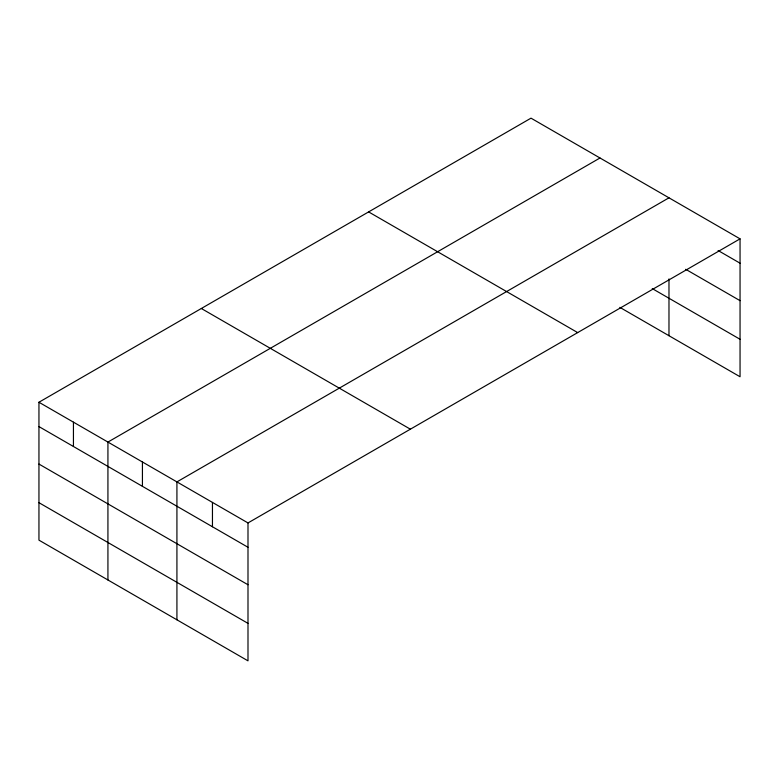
<?xml version="1.0" encoding="UTF-8"?>
<svg xmlns="http://www.w3.org/2000/svg" width="779" height="779" viewBox="0 0 779 779"><rect width="100%" height="100%" fill="white"/><g stroke="black" fill="none" stroke-linecap="round" stroke-linejoin="round"><path stroke-width="1.17" d="M38.95 402.246L247.995 522.933L247.995 660.845L38.95 540.149L38.95 402.246L531.005 118.155L740.05 238.851L740.05 376.754L619.85 307.354M599.986 157.991L107.93 442.073L107.93 579.975M668.976 197.817L176.921 481.899L176.921 619.802M247.995 522.933L740.05 238.851M718.102 250.517L740.05 263.195M685.695 269.291L740.05 300.665M652.247 288.59L740.05 339.284M368.623 211.907L577.667 332.594M201.333 308.494L410.377 429.19M38.95 426.59L247.995 547.277M38.95 464.06L247.995 584.756M38.95 502.679L247.995 623.366M668.976 278.94L668.976 335.72M212.453 502.416L212.453 526.76M142.43 461.986L142.43 486.33M73.44 422.16L73.44 446.503"/></g></svg>
